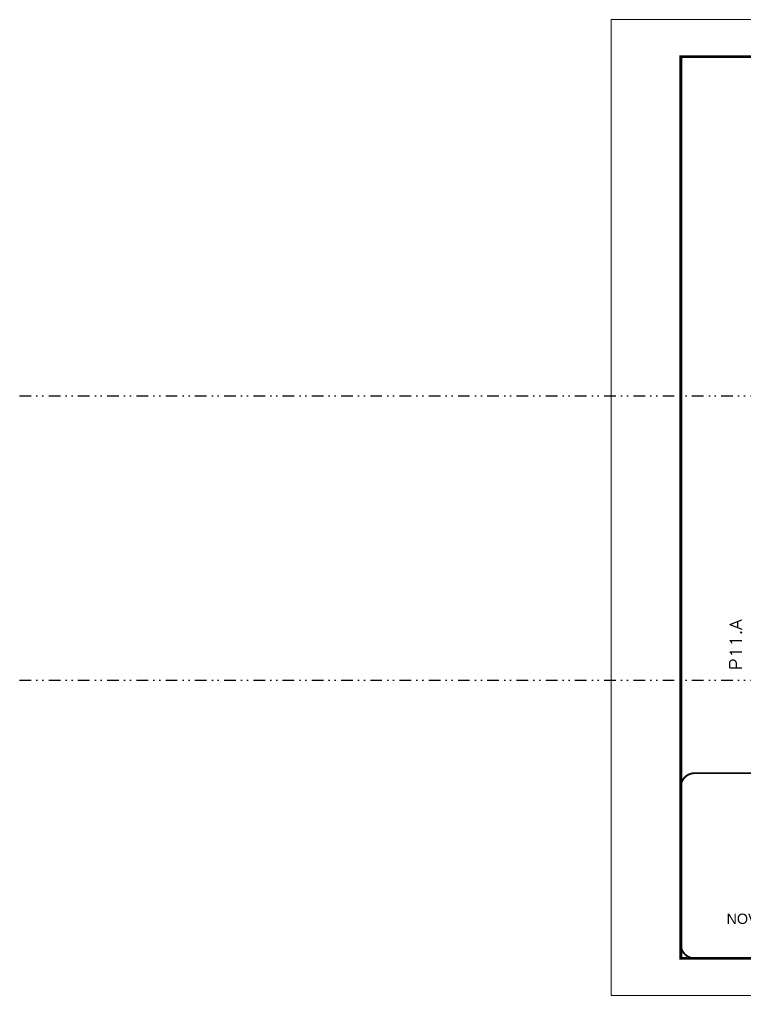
# Model space of a CAD drawing. Header units: millimetres. Extents: x 13777 to 27878, y -21631 to 6985.
# Drawn here: x 13777 to 14557, y -8997 to -7947 of the extents above; entities that cross this region are included whole.
import ezdxf

# ---------------------------------------------------------------- set-up
doc = ezdxf.new("R2010")
doc.units = ezdxf.units.MM
for name, pattern in [('CONTINUO', [0]), ('DASHED', [0.75, 0.5, -0.25]), ('DIVIDE2', [0.625, 0.25, -0.125, 0, -0.125, 0, -0.125])]:
    doc.linetypes.add(name, pattern=pattern)
for name, color, linetype, lineweight in [('Folhas', 255, 'Continuous', 9), ('SARRAFO DE PRESSAO', 251, 'DASHED', 9), ('Texto Seção', 7, 'Continuous', 15)]:
    doc.layers.add(name, color=color, linetype=linetype, lineweight=lineweight)
doc.layers.add('Nível', color=160, linetype='Continuous')
doc.styles.add('ARIAL', font='arial.ttf')
doc.styles.add('REGUA-120', font='ROMANS.shx', dxfattribs={"height": 15})
doc.styles.add('Tecnologia', font='')
doc.styles.get('Tecnologia').set_extended_font_data('Forgotten Futurist')

# ---------------------------------------------------------------- blocks, each defined once
blk = doc.blocks.new('9999999999')
at = {"color": 30, "linetype": 'CONTINUO'}
for p, q in [((98564.6, 34230.2), (98564.6, 34429.4)), ((98564.6, 34379.6), (99584, 34379.6)), ((98564.6, 34329.8), (99488, 34329.8)), ((99584, 34329.8), (99488, 34329.8)), ((99488, 34329.8), (99488, 34230.2)), ((98564.6, 34280), (99488, 34280))]:
    blk.add_line(p, q, dxfattribs=at)
at = {"color": 30, "linetype": 'CONTINUO', "const_width": 2}
blk.add_lwpolyline([(99584, 34230.2), (99584, 34414.4, 0.414214), (99569, 34429.4), (98229, 34429.4, 0.414214), (98214, 34414.4), (98214, 34245.2, 0.414214), (98229, 34230.2), (99584, 34230.2)], format="xyb", dxfattribs=at)
at = {"layer": 'Folhas'}
blk.add_lwpolyline([(98139, 34190.2), (99624, 34190.2), (99624, 35240.2), (98139, 35240.2)], close=True, dxfattribs=at)
at = {"layer": 'Folhas', "color": 30, "const_width": 3}
blk.add_lwpolyline([(98214, 34230.2), (99584, 34230.2), (99584, 35200.2), (98214, 35200.2)], close=True, dxfattribs=at)
at = {"color": 7, "linetype": 'Continuous', "ltscale": 5, "style": 'ARIAL'}
for s, height, p in [('SKR', 15.48, (98837.7, 34393.1)), ('LEAF LOEFGREN', 15.483, (98837.7, 34343.3)), ('3° SUBSOLO', 15.48, (98837.7, 34293.5)), ('NOVA SISTEMAS CONSTRUTIVOS', 11.059, (98263.2, 34267.2)), ('PILARES', 15.48, (98837.7, 34243.7))]:
    blk.add_text(s, height=height, dxfattribs=at).set_placement(p)
at = {"layer": 'Folhas', "color": 7, "style": 'Tecnologia', "width": 1.5}
for s, p in [('CLIENTE:', (98573.7, 34397.2)), ('OBRA:', (98573.7, 34347.3)), ('PAVIMENTO:', (98573.7, 34297.5)), ('PROJETO:', (98573.7, 34247.7))]:
    blk.add_text(s, height=14, dxfattribs=at).set_placement(p)

msp = doc.modelspace()

# ---------------------------------------------------------------- linework, layer by layer
at = {"layer": 'Nível', "color": 4, "linetype": 'DIVIDE2', "ltscale": 50}
for p, q in [((13777.11, -8351.47), (21531.15, -8351.47)), ((13777.11, -8657.47), (21531.15, -8657.47))]:
    msp.add_line(p, q, dxfattribs=at)

# ---------------------------------------------------------------- block references
at = {"layer": 'SARRAFO DE PRESSAO', "color": 6, "linetype": 'ByBlock'}
msp.add_blockref('9999999999', (-83725.51, -43186.95), dxfattribs=at)

# ---------------------------------------------------------------- texts
at = {"layer": 'Texto Seção', "style": 'REGUA-120', "width": 1.1}
msp.add_text('P11.A', height=13, rotation=90, dxfattribs=at).set_placement((14554.14, -8646.7))

doc.saveas('drawing.dxf')
